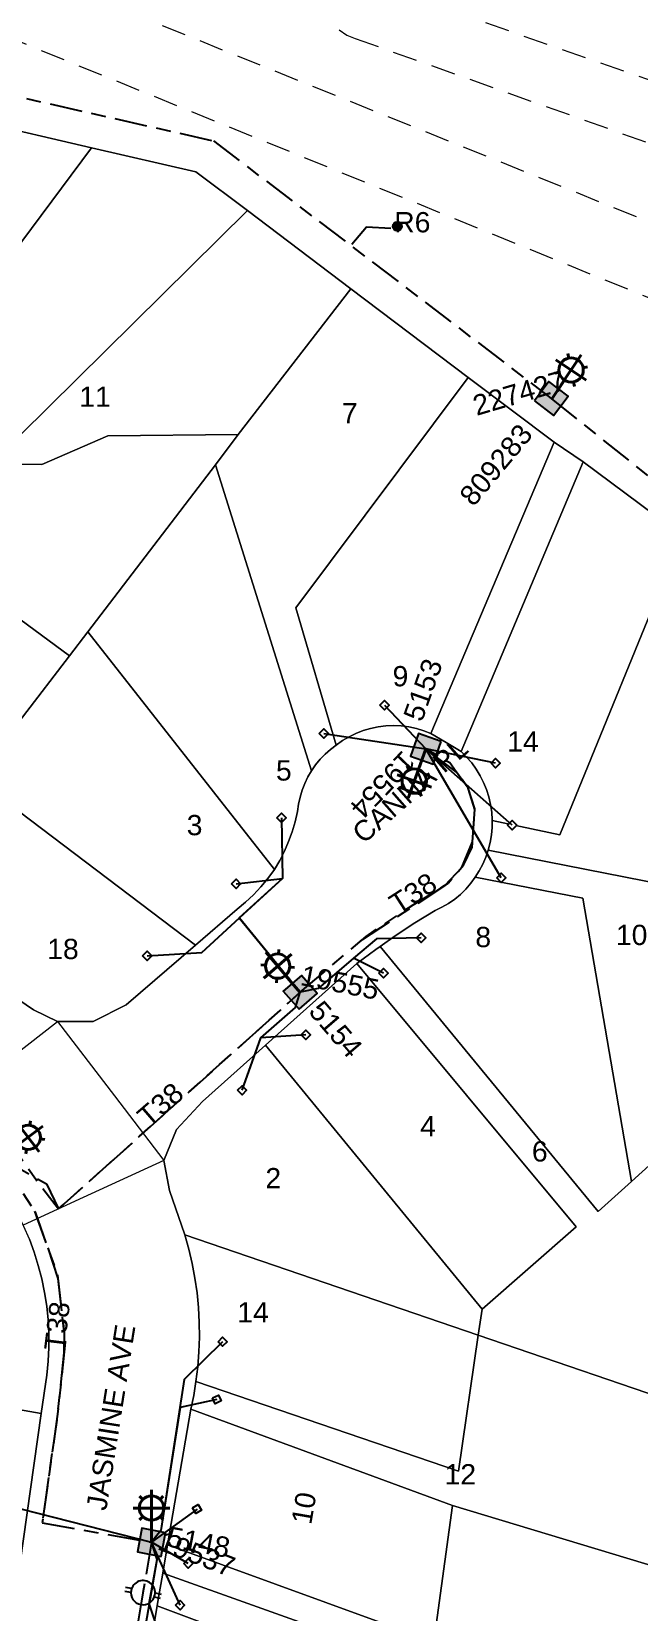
# Model space of a CAD drawing. Header units: metres. Extents: x 301341 to 310479, y 6262403 to 6265281.
# Drawn here: x 303307.4 to 303382.2, y 6264522.2 to 6264717 of the extents above; entities that cross this region are included whole.
import ezdxf
from ezdxf.enums import TextEntityAlignment as Align

# ---------------------------------------------------------------- set-up
doc = ezdxf.new("R2010")
doc.units = ezdxf.units.M
doc.linetypes.add('Cable Exist UG', pattern=[8.2, 4, -1.2, 1.8, -1.2])
doc.linetypes.add('Dash', pattern=[5, 3, -2])
doc.layers.get('0').update_dxf_attribs({"color": 6})
for name, color, linetype in [('_User Miscellaneous10', 7, 'Continuous'), ('_User Miscellaneous11', 7, 'Continuous'), ('_User Miscellaneous8', 7, 'Continuous'), ('_User Miscellaneous9', 7, 'Continuous'), ('_User_SL_Exist', 7, 'Continuous'), ('Equip_LV_EXT', 7, 'Continuous'), ('Equip_SP_SL_EXT', 7, 'Continuous'), ('Mains_LV_EXT', 7, 'Continuous'), ('Mains_SL_EXT', 7, 'Continuous'), ('Services_SP_EXT', 7, 'Continuous'), ('SupportsUG_SP_LV_SL_EXT', 7, 'Continuous')]:
    doc.layers.add(name, color=color, linetype=linetype)
for name, color, linetype, lineweight in [('Cadastre Easements_SP_EXT', 9, 'Continuous', 5), ('Cadastre Land Parcels_SP_EXT', 9, 'Continuous', 5), ('Cadastre Roads_SP_EXT', 9, 'Continuous', 5)]:
    doc.layers.add(name, color=color, linetype=linetype, lineweight=lineweight)
doc.styles.add('COLUMN_LABEL', font='arial.ttf')
doc.styles.add('iecARIAL', font='arial.ttf', dxfattribs={"height": 2})
doc.styles.add('POLE_LABEL', font='arial.ttf')
doc.styles.get("Standard").update_dxf_attribs({"font": 'arial.ttf'})

# ---------------------------------------------------------------- blocks, each defined once
blk = doc.blocks.new('COLUMN_EXT')
blk.add_hatch(color=256).paths.add_polyline_path([(-1.49, 1.48), (-1.49, -1.49), (1.48, -1.49), (1.48, 1.48)])
blk.add_lwpolyline([(-1.49, -1.49), (1.48, -1.49), (1.48, 1.48), (-1.49, 1.48)], close=True)
for tag, height, style, flags, p in [('ASSET_NUM', 2.5, 'COLUMN_LABEL', 8, (2, 2)), ('STRUCTURE_PLANT_NUMBER', 0.2, 'POLE_LABEL', 9, (1.81, 0.03)), ('STREET_CODE', 0.2, 'COLUMN_LABEL', 9, (1.81, -0.2))]:
    blk.add_attdef(tag, text='', height=height, dxfattribs=dict(style=style, flags=flags)).set_placement(p, align=Align.MIDDLE_LEFT)
at = {"flags": 9}
for tag, p in [('COLUMN_TYPE', (1.81, -0.4)), ('OWNED_BY', (1.81, -0.6)), ('STATE', (1.81, -0.8)), ('USAGE', (1.81, -1)), ('STREETNAME', (1.81, -1.6)), ('SUBURB', (1.81, -1.8)), ('LEGEND', (1.81, -1.2)), ('LOCATION', (1.81, -1.4)), ('NOTES', (1.81, -2))]:
    blk.add_attdef(tag, text='', height=0.2, dxfattribs=at).set_placement(p, align=Align.MIDDLE_LEFT)
at = {"flags": 1}
blk.add_attdef('Z', (1.81, -2.35), '', height=0.2, dxfattribs=at)
blk = doc.blocks.new('SL_LANTERN_EXT')
at = {"lineweight": 40}
for p, q in [((0, 1.97), (0, 6.47)), ((-2.25, 4.22), (2.25, 4.22)), ((-1.46, 5.68), (-1.06, 5.28)), ((1.46, 5.68), (1.06, 5.28)), ((-1.46, 2.76), (-1.06, 3.16)), ((0, 0), (0, 2.72)), ((1.46, 2.76), (1.06, 3.16))]:
    blk.add_line(p, q, dxfattribs=at)
blk.add_circle((0, 4.22), 1.5, dxfattribs=at)
at = {"style": 'iecARIAL', "flags": 8}
blk.add_attdef('ASSET_NUM', (1.5, 1.5), '', height=2.5, dxfattribs=at)
for tag, p, height, flags in [('OPERATING_VOLTAGE', (0.98, -1.65), 0.2, 9), ('ORIENTATION', (0.98, -1.85), 0.2, 9), ('OWNED_BY', (0.98, -2.05), 0.2, 9), ('CONSTRUCTED_VOLTAGE', (0.98, -0.65), 0.2, 9), ('CONTROL_TYPE', (0.98, -0.85), 0.2, 9), ('LANTERN_PURPOSE', (0.98, -1.05), 0.2, 9), ('LANTERN_TYPE', (0.98, -1.25), 0.2, 9), ('NO_PHASES', (0.98, -1.45), 0.2, 9), ('LNUMBER', (2.18, -3.25), 2.5, 8), ('STATE', (0.98, -2.25), 0.2, 9), ('USAGE', (0.98, -2.45), 0.2, 9), ('CEXIST', (0.98, -2.65), 0.2, 9), ('CNEW', (0.98, -2.85), 0.2, 9), ('CNUMBER', (0.98, -3.05), 0.2, 9), ('CREMOVE', (0.98, -3.25), 0.2, 9), ('CREPLACE', (0.98, -3.45), 0.2, 9), ('LKINGHEIGHT', (0.98, -3.65), 0.2, 9), ('LBRACKET', (0.98, -3.85), 0.2, 9), ('LBRACKETVOCAB', (0.98, -4.05), 0.2, 9), ('LCATEGORY', (0.98, -4.25), 0.2, 9), ('LCHARGE1', (0.98, -4.45), 0.2, 9), ('LCHARGE1PERCENT', (0.98, -4.65), 0.2, 9), ('LCHARGE2', (0.98, -4.85), 0.2, 9), ('LCHARGE2PERCENT', (0.98, -5.05), 0.2, 9), ('LCHARGE3', (0.98, -5.25), 0.2, 9), ('LCHARGE3PERCENT', (0.98, -5.45), 0.2, 9), ('LEXIST', (0.98, -5.65), 0.2, 9), ('LLAMP', (0.98, -5.85), 0.2, 9), ('LLAMPVOCAB', (0.98, -6.05), 0.2, 9), ('LMAST', (0.98, -6.25), 0.2, 9), ('LMASTVOCAB', (0.98, -6.45), 0.2, 9), ('LNEW', (0.98, -6.65), 0.2, 9), ('LANTNUMBER', (0.98, -6.85), 0.2, 9), ('LOUTREACH', (0.98, -7.25), 0.2, 9), ('LOUTREACHVOCAB', (0.98, -7.45), 0.2, 9), ('LRATECODE', (0.98, -7.65), 0.2, 9), ('LREMOVE', (0.98, -7.85), 0.2, 9), ('STREETNAME', (0.98, -9.25), 0.2, 9), ('SUBURB', (0.98, -9.45), 0.2, 1), ('LREPLACE', (0.98, -8.05), 0.2, 9), ('LTYPE', (0.98, -8.25), 0.2, 9), ('LTYPEVOCAB', (0.98, -8.45), 0.2, 9), ('LEGEND', (0.98, -8.65), 0.2, 9), ('LOCATION', (0.98, -8.85), 0.2, 9), ('NOTES', (0.98, -9.05), 0.2, 9)]:
    blk.add_attdef(tag, p, '', height=height, dxfattribs=dict(flags=flags))
blk = doc.blocks.new('CCP_EXT')
at = {"flags": 9}
for tag, p in [('STATE', (0, -1.8)), ('NOTES', (0, -2))]:
    blk.add_attdef(tag, text='', height=0.2, dxfattribs=at).set_placement(p, align=Align.MIDDLE_LEFT)
blk.add_wipeout([(0, 0.57), (0.57, 0), (0, -0.57), (-0.57, 0)])
blk.add_lwpolyline([(-0.57, 0), (0, 0.57), (0.57, 0), (0, -0.57), (-0.57, 0)])
at = {"flags": 1}
blk.add_attdef('Z', (0, 0), '', height=0.2, dxfattribs=at)
at = {"flags": 9}
for tag, p in [('CCP_TYPE', (0, 0)), ('CONSTRUCTED_VOLTAGE', (0, -0.2)), ('OPERATING_VOLTAGE', (0, -0.6)), ('ORIENTATION', (0, -0.8)), ('OWNED_BY', (0, -1)), ('NO_PHASES', (0, -0.4)), ('USAGE', (0, -1.2)), ('LEGEND', (0, -1.4)), ('LIFE_SUPPORT', (0, -1.6))]:
    blk.add_attdef(tag, text='', height=0.2, dxfattribs=at).set_placement(p, align=Align.MIDDLE_LEFT)
blk = doc.blocks.new('LV_UG_LINKS_OPEN_EXT')
for p, q in [((-0.25, 1.47), (-0.25, 2.22)), ((0.25, 1.47), (0.25, 2.22)), ((-0.25, -1.47), (-0.25, -2.22)), ((0.25, -1.47), (0.25, -2.22))]:
    blk.add_line(p, q)
at = {"flags": 9}
for tag, p in [('ACTUAL_STATUS', (0, 0)), ('CONSTRUCTED_VOLTAGE', (0, -0.2)), ('OPERATING_VOLTAGE', (0, -0.6)), ('ORIENTATION', (0, -0.8)), ('STATE', (0, -1)), ('SWITCH_TYPE', (0, -1.2)), ('NO_PHASES', (0, -0.4)), ('USAGE', (0, -1.4)), ('NOTES', (0, -1.6))]:
    blk.add_attdef(tag, text='', height=0.2, dxfattribs=at).set_placement(p, align=Align.MIDDLE_LEFT)
at = {"flags": 1}
blk.add_attdef('Z', (0, 0), '', height=0.2, dxfattribs=at)
blk.add_wipeout([(-0.25, 1.47), (-0.43, 1.43), (-0.61, 1.36), (-0.77, 1.28), (-0.93, 1.17), (-1.07, 1.05), (-1.19, 0.9), (-1.29, 0.75), (-1.38, 0.58), (-1.44, 0.4), (-1.48, 0.22), (-1.49, 0.03), (-1.49, -0.16), (-1.45, -0.34), (-1.4, -0.52), (-1.32, -0.69), (-1.23, -0.85), (-1.11, -1), (-0.98, -1.13), (-0.83, -1.24), (-0.66, -1.34), (-0.49, -1.41), (-0.31, -1.46), (-0.13, -1.49), (0.06, -1.49), (0.25, -1.47), (0.43, -1.43), (0.61, -1.36), (0.77, -1.28), (0.93, -1.17), (1.07, -1.05), (1.19, -0.9), (1.29, -0.75), (1.38, -0.58), (1.44, -0.4), (1.48, -0.22), (1.49, -0.03), (1.49, 0.16), (1.45, 0.34), (1.4, 0.52), (1.32, 0.69), (1.23, 0.85), (1.11, 1), (0.98, 1.13), (0.83, 1.24), (0.66, 1.34), (0.49, 1.41), (0.31, 1.46), (0.13, 1.49), (-0.06, 1.49)])
blk.add_lwpolyline([(0, -1.49, 1), (0, 1.49, 1)], format="xyb", close=True)
blk = doc.blocks.new('CABLE_LARGE_EXT')
h = blk.add_hatch(color=256)
edge = h.paths.add_edge_path()
edge.add_arc((0, 0.55), 0.55, 0, 360)
blk.add_circle((0, 0.55), 0.55)
at = {"flags": 1}
blk.add_attdef('Z', (0, 0), '', height=0.2, dxfattribs=at)
at = {"flags": 9}
for tag, p in [('COND_CODE', (0, 0)), ('STATE', (0, -0.4)), ('XSECT_SIZE', (0, -0.6)), ('FB_REFERENCE', (0, -0.2)), ('NOTES', (0, -0.8))]:
    blk.add_attdef(tag, text='', height=0.2, dxfattribs=at).set_placement(p, align=Align.MIDDLE_LEFT)

msp = doc.modelspace()

# ---------------------------------------------------------------- linework, layer by layer
at = {"layer": '_User Miscellaneous10'}
msp.add_lwpolyline([(303351.71, 6264692.72), (303348.72, 6264692.87), (303346.91, 6264690.75)], dxfattribs=at)
at = {"layer": '_User Miscellaneous11', "linetype": 'Cable Exist UG'}
msp.add_lwpolyline([(303212.95, 6264755.78), (303254.52, 6264733.22), (303301.73, 6264709.89), (303329.86, 6264703.5), (303371.49, 6264671.75), (303395.81, 6264652.29)], dxfattribs=at)
at = {"layer": 'Cadastre Easements_SP_EXT', "linetype": 'Dash'}
for points in [[(303391.27, 6264690.39), (303254.18, 6264745.69), (303254.12, 6264745.72), (303254.09, 6264745.73), (303252.86, 6264747.3), (303229.66, 6264776.17), (303227.88, 6264778.39), (303188.4, 6264827.54), (303064.33, 6264980.69), (303017.04, 6265038.37), (302990.78, 6265062.36), (302989, 6265057.34), (302989, 6265057.34), (303013.78, 6265035.32), (303011.2, 6265031.27), (303061.11, 6264970.33), (303061.14, 6264970.29), (303220.82, 6264773.32), (303222.72, 6264771.02), (303248.49, 6264739.15), (303253.07, 6264737.29), (303393.97, 6264679.92)], [(303385.14, 6264710.46), (303352.11, 6264722)], [(303345.35, 6264717.21), (303346.29, 6264716.56), (303347.31, 6264716.14), (303388, 6264701.64)]]:
    msp.add_lwpolyline(points, dxfattribs=at)
at = {"layer": 'Cadastre Land Parcels_SP_EXT', "linetype": 'Continuous'}
msp.add_lwpolyline([(303251.21, 6264717.35), (303253.49, 6264716.83), (303286.61, 6264709.21), (303314.83, 6264702.66), (303327.7, 6264699.7), (303334.07, 6264694.91), (303346.78, 6264685.28), (303361.25, 6264674.35), (303371.86, 6264666.35), (303375.41, 6264663.92), (303387.6, 6264654.86)], dxfattribs=at)
for points in [[(303314.83, 6264702.66), (303286.61, 6264709.21), (303286.45, 6264699.52), (303286.06, 6264675.39), (303287.06, 6264675.24), (303288.06, 6264675.02), (303289.03, 6264674.72), (303289.98, 6264674.35), (303290.89, 6264673.9), (303291.77, 6264673.39), (303292.6, 6264672.82), (303314.83, 6264702.66)], [(303334.07, 6264694.91), (303327.7, 6264699.7), (303314.83, 6264702.66), (303292.6, 6264672.82), (303293.37, 6264672.17), (303294.08, 6264671.46), (303294.73, 6264670.7), (303295.31, 6264669.89), (303295.82, 6264669.02), (303296.26, 6264668.12), (303296.63, 6264667.18), (303306.05, 6264667.24), (303334.07, 6264694.91)], [(303332.92, 6264667.31), (303346.78, 6264685.28), (303334.07, 6264694.91), (303306.05, 6264667.24), (303296.63, 6264667.18), (303296.93, 6264666.05), (303297.16, 6264664.88), (303297.29, 6264663.68), (303308.69, 6264663.59), (303316.83, 6264667.14), (303332.92, 6264667.31)], [(303344.96, 6264629.02), (303340.02, 6264645.93), (303361.25, 6264674.35), (303346.78, 6264685.28), (303332.92, 6264667.31), (303330.1, 6264663.57), (303341.94, 6264625.83), (303342.44, 6264626.58), (303343, 6264627.26), (303343.61, 6264627.89), (303344.27, 6264628.48), (303344.96, 6264629.02)], [(303371.86, 6264666.35), (303361.25, 6264674.35), (303340.02, 6264645.93), (303344.96, 6264629.02), (303345.75, 6264629.56), (303346.57, 6264630.04), (303347.42, 6264630.46), (303348.31, 6264630.8), (303349.22, 6264631.06), (303350.15, 6264631.26), (303351.09, 6264631.37), (303352.04, 6264631.41), (303352.99, 6264631.37), (303353.93, 6264631.25), (303354.86, 6264631.05), (303355.77, 6264630.79), (303356.65, 6264630.44), (303371.86, 6264666.35)], [(303332.92, 6264667.31), (303316.83, 6264667.14), (303308.69, 6264663.59), (303297.29, 6264663.68), (303297.28, 6264662.71), (303297.2, 6264661.72), (303297.04, 6264660.74), (303296.8, 6264659.78), (303296.48, 6264658.84), (303296.08, 6264657.93), (303295.61, 6264657.05), (303295.07, 6264656.22), (303294.47, 6264655.43), (303293.8, 6264654.69), (303293.08, 6264654.03), (303312.12, 6264640.02), (303314.37, 6264642.98), (303330.1, 6264663.57), (303332.92, 6264667.31)], [(303387.6, 6264654.86), (303375.41, 6264663.92), (303360.39, 6264628.21), (303361.06, 6264627.54), (303361.68, 6264626.82), (303362.23, 6264626.05), (303362.72, 6264625.24), (303363.15, 6264624.4), (303363.51, 6264623.52), (303363.79, 6264622.62), (303364.01, 6264621.7), (303364.15, 6264620.76), (303364.21, 6264619.81), (303364.21, 6264619.71), (303372.54, 6264617.97), (303387.6, 6264654.86)], [(303337.36, 6264613.66), (303338.02, 6264614.78), (303338.6, 6264615.93), (303339.11, 6264617.12), (303339.56, 6264618.33), (303339.93, 6264619.56), (303340.23, 6264620.82), (303340.35, 6264621.71), (303340.53, 6264622.58), (303340.78, 6264623.44), (303341.1, 6264624.27), (303341.49, 6264625.08), (303341.94, 6264625.83), (303330.1, 6264663.57), (303314.37, 6264642.98), (303337.36, 6264613.66)], [(303312.12, 6264640.02), (303293.08, 6264654.03), (303292.24, 6264653.39), (303291.36, 6264652.83), (303290.44, 6264652.33), (303289.49, 6264651.9), (303288.52, 6264651.53), (303287.09, 6264651.11), (303285.68, 6264650.61), (303284.31, 6264650.03), (303282.97, 6264649.37), (303281.67, 6264648.64), (303280.42, 6264647.82), (303279.22, 6264646.94), (303278.08, 6264645.98), (303276.99, 6264644.96), (303275.95, 6264643.87), (303300.51, 6264624.9), (303312.12, 6264640.02)], [(303396.12, 6264648.54), (303387.6, 6264654.86), (303372.54, 6264617.97), (303364.21, 6264619.71), (303364.21, 6264618.87), (303364.12, 6264617.93), (303363.96, 6264616.99), (303363.72, 6264616.06), (303397.36, 6264609.46), (303397.59, 6264613.36), (303397.73, 6264617.27), (303397.8, 6264621.19), (303397.78, 6264625.11), (303397.69, 6264629.02), (303397.53, 6264632.94), (303397.29, 6264636.84), (303396.97, 6264640.75), (303396.58, 6264644.65), (303396.12, 6264648.54)], [(303337.36, 6264613.66), (303314.37, 6264642.98), (303312.12, 6264640.02), (303300.51, 6264624.9), (303327.63, 6264604.36), (303332.76, 6264608.77), (303333.8, 6264609.64), (303334.78, 6264610.56), (303335.7, 6264611.54), (303336.57, 6264612.58), (303337.36, 6264613.66)], [(303327.63, 6264604.36), (303300.51, 6264624.9), (303289.41, 6264610.34), (303304.96, 6264598.23), (303307.69, 6264596.38), (303310.62, 6264594.94), (303315.02, 6264594.92), (303319.09, 6264597), (303327.63, 6264604.36)], [(303397.36, 6264609.46), (303363.72, 6264616.06), (303363.43, 6264615.19), (303363.05, 6264614.34), (303362.61, 6264613.52), (303362.1, 6264612.73), (303375.38, 6264610.16), (303381.37, 6264575.19), (303395, 6264587.58), (303395.9, 6264594.33), (303396.46, 6264599.35), (303396.96, 6264604.39), (303397.36, 6264609.46)], [(303381.37, 6264575.19), (303375.38, 6264610.16), (303362.1, 6264612.73), (303361.56, 6264611.98), (303360.96, 6264611.27), (303360.3, 6264610.61), (303359.59, 6264610.02), (303358.83, 6264609.49), (303358.02, 6264609.03), (303357.17, 6264608.64), (303354.68, 6264607.1), (303352.24, 6264605.49), (303350.41, 6264604.2), (303377.25, 6264571.52), (303381.37, 6264575.19)], [(303395, 6264587.58), (303381.37, 6264575.19), (303377.25, 6264571.52), (303350.41, 6264604.2), (303349.85, 6264603.8), (303347.51, 6264602.07), (303374.57, 6264569.6), (303362.96, 6264559.47), (303362.49, 6264556.27), (303389.62, 6264546.99), (303395, 6264587.58)], [(303347.51, 6264602.07), (303336.27, 6264592.01), (303362.96, 6264559.47), (303374.57, 6264569.6), (303347.51, 6264602.07)], [(303362.96, 6264559.47), (303336.27, 6264592.01), (303328.52, 6264585.08), (303325.29, 6264581.62), (303323.76, 6264577.79), (303324.43, 6264574.1), (303326.34, 6264568.63), (303362.49, 6264556.27), (303362.96, 6264559.47)], [(303306.42, 6264569.84), (303305.76, 6264571.19), (303304.94, 6264572.69), (303304.05, 6264574.14), (303303.08, 6264575.55), (303302.05, 6264576.92), (303276.48, 6264554.32), (303279.93, 6264551.67), (303308.64, 6264546.62), (303309.34, 6264551.34), (303309.51, 6264553.04), (303309.58, 6264554.74), (303309.58, 6264556.45), (303309.48, 6264558.15), (303309.31, 6264559.85), (303309.05, 6264561.53), (303308.7, 6264563.2), (303308.27, 6264564.86), (303307.77, 6264566.49), (303307.17, 6264568.09), (303306.51, 6264569.66), (303306.42, 6264569.84)], [(303362.49, 6264556.27), (303326.34, 6264568.63), (303326.83, 6264566.87), (303327.25, 6264565.09), (303327.58, 6264563.3), (303327.84, 6264561.49), (303328.01, 6264559.67), (303328.11, 6264557.84), (303328.12, 6264556.02), (303328.06, 6264554.19), (303327.92, 6264552.37), (303327.7, 6264550.56), (303360.05, 6264539.51), (303362.49, 6264556.27)], [(303389.62, 6264546.99), (303362.49, 6264556.27), (303360.05, 6264539.51), (303327.7, 6264550.56), (303327.42, 6264548.84), (303327.06, 6264547.14), (303359.31, 6264535.27), (303386.91, 6264526.93), (303389.62, 6264546.99)], [(303308.64, 6264546.62), (303279.93, 6264551.67), (303274.75, 6264544.55), (303290.4, 6264530.82), (303305.14, 6264521.84), (303308.64, 6264546.62)], [(303359.31, 6264535.27), (303327.06, 6264547.14), (303324.21, 6264530.41), (303357.03, 6264518.45), (303359.31, 6264535.27)], [(303386.91, 6264526.93), (303359.31, 6264535.27), (303357.03, 6264518.45), (303324.21, 6264530.41), (303323.6, 6264526.9), (303384.03, 6264505.35), (303386.91, 6264526.93)], [(303384.03, 6264505.35), (303323.6, 6264526.9), (303323.06, 6264523.66), (303322.93, 6264522.89), (303357.13, 6264510.08), (303354.68, 6264492.49), (303361.69, 6264490.03), (303371.69, 6264486.5), (303381.06, 6264483.22), (303384.03, 6264505.35)], [(303354.68, 6264492.49), (303357.13, 6264510.08), (303322.93, 6264522.89), (303321.29, 6264513.29), (303321.26, 6264511.61), (303321.14, 6264509.94), (303320.95, 6264508.27), (303320.67, 6264506.62), (303320.31, 6264504.84), (303320.26, 6264504.63), (303346.3, 6264495.46), (303354.68, 6264492.49)]]:
    msp.add_lwpolyline(points, close=True, dxfattribs=at)
at = {"layer": 'Cadastre Roads_SP_EXT', "linetype": 'Continuous'}
msp.add_lwpolyline([(303289.41, 6264610.34), (303268.7, 6264626.53), (303266.64, 6264629.69), (303258.64, 6264622.57), (303255.66, 6264619.91), (303251.8, 6264616.47), (303255.77, 6264613.44), (303261.55, 6264609.04), (303275.11, 6264598.71), (303287.72, 6264589.12), (303295.52, 6264583.18), (303301.81, 6264588.07), (303310.62, 6264594.94), (303307.69, 6264596.38), (303304.96, 6264598.23), (303289.41, 6264610.34)], close=True, dxfattribs=at)
msp.add_lwpolyline([(303307.17, 6264568.09), (303307.77, 6264566.49), (303308.27, 6264564.86), (303308.7, 6264563.2), (303309.05, 6264561.53), (303309.31, 6264559.85), (303309.48, 6264558.15), (303309.58, 6264556.45), (303309.58, 6264554.74), (303309.51, 6264553.04), (303309.34, 6264551.34), (303308.64, 6264546.62), (303305.14, 6264521.84)], dxfattribs=at)
at = {"layer": 'Mains_LV_EXT', "linetype": 'Cable Exist UG'}
msp.add_lwpolyline([(303303.65, 6264578.13), (303307.87, 6264571.43), (303310.65, 6264563.67), (303311.58, 6264555.38), (303310.69, 6264546.84), (303308.75, 6264533.13), (303322.22, 6264530.73)], dxfattribs=at)
at = {"layer": 'Mains_SL_EXT', "linetype": 'Cable Exist UG'}
for points in [[(303301.73, 6264709.89), (303329.86, 6264703.5), (303371.49, 6264671.75)], [(303371.49, 6264671.75), (303395.81, 6264652.29)], [(303303.65, 6264578.13), (303307.8, 6264571.54), (303309.44, 6264567.05), (303310.7, 6264563.24), (303311.45, 6264556.56), (303311.44, 6264554.08), (303310.54, 6264545.79), (303308.75, 6264533.13), (303322.22, 6264530.73)]]:
    msp.add_lwpolyline(points, dxfattribs=at)
at = {"layer": 'Services_SP_EXT'}
msp.add_lwpolyline([(303304.2, 6264535.34), (303322.22, 6264530.73)], dxfattribs=at)

# ---------------------------------------------------------------- block references
at = {"layer": '_User Miscellaneous10'}
msp.add_blockref('CABLE_LARGE_EXT', (303352.51, 6264692.42), dxfattribs=at)
at = {"layer": 'Equip_SP_SL_EXT'}
ref = msp.add_blockref('SL_LANTERN_EXT', (303371.58, 6264671.75), dxfattribs=dict(at, rotation=326.1368243484494))
ref.add_attrib('ASSET_NUM', '227427', dxfattribs={"layer": '_User Miscellaneous9', "height": 2.5, "rotation": 16.3881, "style": 'iecARIAL'}).set_placement((303373.67, 6264672.16), align=Align.BOTTOM_RIGHT)
ref = msp.add_blockref('SL_LANTERN_EXT', (303356.02, 6264628.55), dxfattribs=dict(at, rotation=160.3376683661296))
ref.add_attrib('ASSET_NUM', '19554', dxfattribs={"layer": '_User Miscellaneous9', "height": 2.5, "rotation": 226.2973, "style": 'iecARIAL'}).set_placement((303354.1, 6264627.64), align=Align.MIDDLE_LEFT)
ref = msp.add_blockref('SL_LANTERN_EXT', (303340.52, 6264598.56), dxfattribs=dict(at, rotation=40.71338050589281))
ref.add_attrib('ASSET_NUM', '19555', dxfattribs={"layer": '_User Miscellaneous9', "height": 2.5, "rotation": 348.9479, "style": 'iecARIAL'}).set_placement((303340.68, 6264600.68), align=Align.MIDDLE_LEFT)
ref = msp.add_blockref('SL_LANTERN_EXT', (303303.65, 6264578.13), dxfattribs=dict(at, rotation=306.8596489670004))
ref.add_attrib('ASSET_NUM', '19538', dxfattribs={"layer": '_User Miscellaneous9', "height": 2.5, "rotation": 347.2404, "style": 'iecARIAL'}).set_placement((303305.75, 6264577.83), align=Align.TOP_RIGHT)
ref = msp.add_blockref('SL_LANTERN_EXT', (303322.22, 6264530.73), dxfattribs=at)
ref.add_attrib('ASSET_NUM', '19537', dxfattribs={"layer": '0', "height": 2.5, "rotation": 338.8972, "style": 'iecARIAL'}).set_placement((303323.72, 6264532.23), align=Align.TOP_LEFT)
at = {"layer": 'SupportsUG_SP_LV_SL_EXT'}
ref = msp.add_blockref('COLUMN_EXT', (303371.49, 6264671.75), dxfattribs=dict(at, rotation=322.721108007148))
ref.add_attrib('ASSET_NUM', '809283', dxfattribs={"layer": '0', "height": 2.5, "rotation": 50.2512, "style": 'COLUMN_LABEL'}).set_placement((303368.39, 6264668.06), align=Align.MIDDLE_RIGHT)
ref = msp.add_blockref('COLUMN_EXT', (303356.02, 6264628.55), dxfattribs=dict(at, rotation=160.3376683578095))
ref.add_attrib('ASSET_NUM', '5153', dxfattribs={"layer": '0', "height": 2.5, "rotation": 70.4465, "style": 'COLUMN_LABEL'}).set_placement((303356.25, 6264631.5), align=Align.BOTTOM_LEFT)
ref = msp.add_blockref('COLUMN_EXT', (303340.56, 6264598.54), dxfattribs=dict(at, rotation=40.71338051949689))
ref.add_attrib('ASSET_NUM', '5154', dxfattribs={"layer": '0', "height": 2.5, "rotation": 310.6776, "style": 'COLUMN_LABEL'}).set_placement((303342.41, 6264596.93), align=Align.MIDDLE_LEFT)
ref = msp.add_blockref('COLUMN_EXT', (303322.22, 6264530.73), dxfattribs=dict(at, rotation=79.21186990524535))
ref.add_attrib('ASSET_NUM', '5148', dxfattribs={"layer": '0', "height": 2.5, "rotation": 349.1761, "style": 'COLUMN_LABEL'}).set_placement((303324.22, 6264531.48), align=Align.MIDDLE_LEFT)

# ---------------------------------------------------------------- texts
at = {"layer": '_User Miscellaneous10'}
msp.add_text('R6', height=2.5, dxfattribs=at).set_placement((303352.13, 6264692.23))
at = {"layer": '_User Miscellaneous8'}
for rotation, p in [(32.8067, (303352.59, 6264608.07)), (40.7796, (303321.86, 6264581.78))]:
    msp.add_text('T38', height=2.5, rotation=rotation, dxfattribs=at).set_placement(p)
at = {"layer": 'Cadastre Land Parcels_SP_EXT'}
for s, p in [('11', (303313.33, 6264670.72)), ('7', (303345.68, 6264668.68)), ('9', (303351.93, 6264636.26)), ('14', (303366.05, 6264628.21)), ('5', (303337.56, 6264624.64)), ('3', (303326.56, 6264617.9)), ('8', (303362.13, 6264604.1)), ('10', (303379.45, 6264604.36)), ('18', (303309.37, 6264602.63)), ('4', (303355.33, 6264580.79)), ('6', (303369.1, 6264577.67)), ('2', (303336.26, 6264574.37)), ('14', (303332.79, 6264557.83)), ('12', (303358.34, 6264537.86))]:
    msp.add_text(s, height=2.5, dxfattribs=at).set_placement(p)
msp.add_text('10', height=2.5, rotation=80.292, dxfattribs=at).set_placement((303341.9, 6264532.82))
at = {"layer": 'Cadastre Roads_SP_EXT'}
for s, rotation, p in [('CANNA PL', 41.3278, (303348.35, 6264616.73)), ('JASMINE AVE', 80.9929, (303316.64, 6264534.53))]:
    msp.add_text(s, height=2.5, rotation=rotation, dxfattribs=at).set_placement(p)
at = {"layer": 'Mains_LV_EXT'}
msp.add_text('T38', height=2.5, rotation=82.9713, dxfattribs=at).set_placement((303311.46, 6264554.25))

# ---------------------------------------------------------------- next in the draw order: block references
at = {"layer": 'Services_SP_EXT'}
for p in [(303350.95, 6264633.95), (303343.46, 6264630.44), (303364.63, 6264626.8), (303338.24, 6264620.04), (303366.68, 6264619.14), (303365.33, 6264612.64), (303332.64, 6264611.91), (303355.45, 6264605.25), (303321.68, 6264603.02), (303350.81, 6264600.9), (303341.25, 6264593.3), (303333.38, 6264586.45), (303330.99, 6264555.46), (303326.76, 6264528.1), (303325.74, 6264522.98)]:
    msp.add_blockref('CCP_EXT', p, dxfattribs=at)
for p, rotation in [((303330.26, 6264548.35), 339.5027460128027), ((303327.84, 6264534.82), 345.4775241412349)]:
    msp.add_blockref('CCP_EXT', p, dxfattribs=dict(at, rotation=rotation))

# ---------------------------------------------------------------- next in the draw order: linework, layer by layer
at = {"layer": '_User_SL_Exist', "linetype": 'Cable Exist UG'}
for points in [[(303340.56, 6264598.54), (303348.21, 6264605.04), (303358.39, 6264611.72), (303360.45, 6264613.94), (303361.78, 6264617.07), (303362.08, 6264621.07), (303361.26, 6264623.71), (303359.81, 6264625.68), (303356.02, 6264628.55)], [(303303.65, 6264578.13), (303309.29, 6264574.92), (303310.78, 6264571.85), (303340.56, 6264598.54)]]:
    msp.add_lwpolyline(points, dxfattribs=at)
at = {"layer": 'Cadastre Roads_SP_EXT', "linetype": 'Continuous'}
for points in [[(303375.41, 6264663.92), (303371.86, 6264666.35), (303356.65, 6264630.44), (303358.52, 6264629.33), (303360.39, 6264628.21), (303375.41, 6264663.92)], [(303356.65, 6264630.44), (303355.77, 6264630.79), (303354.86, 6264631.05), (303353.93, 6264631.25), (303352.99, 6264631.37), (303352.04, 6264631.41), (303351.09, 6264631.37), (303350.15, 6264631.26), (303349.22, 6264631.06), (303348.31, 6264630.8), (303347.42, 6264630.46), (303346.57, 6264630.04), (303345.75, 6264629.56), (303344.96, 6264629.02), (303344.27, 6264628.48), (303343.61, 6264627.89), (303343, 6264627.26), (303342.44, 6264626.58), (303341.94, 6264625.83), (303341.49, 6264625.08), (303341.1, 6264624.27), (303340.78, 6264623.44), (303340.53, 6264622.58), (303340.35, 6264621.71), (303340.23, 6264620.82), (303339.93, 6264619.56), (303339.56, 6264618.33), (303339.11, 6264617.12), (303338.6, 6264615.93), (303338.02, 6264614.78), (303337.36, 6264613.66), (303336.57, 6264612.58), (303335.7, 6264611.54), (303334.78, 6264610.56), (303333.8, 6264609.64), (303332.76, 6264608.77), (303327.63, 6264604.36), (303319.09, 6264597), (303315.02, 6264594.92), (303310.62, 6264594.94), (303317.65, 6264585.77), (303323.76, 6264577.79), (303325.29, 6264581.62), (303328.52, 6264585.08), (303336.27, 6264592.01), (303347.51, 6264602.07), (303349.85, 6264603.8), (303350.41, 6264604.2), (303352.24, 6264605.49), (303354.68, 6264607.1), (303357.17, 6264608.64), (303358.02, 6264609.03), (303358.83, 6264609.49), (303359.59, 6264610.02), (303360.3, 6264610.61), (303360.96, 6264611.27), (303361.56, 6264611.98), (303362.1, 6264612.73), (303362.61, 6264613.52), (303363.05, 6264614.34), (303363.43, 6264615.19), (303363.72, 6264616.06), (303363.96, 6264616.99), (303364.12, 6264617.93), (303364.21, 6264618.87), (303364.21, 6264619.71), (303364.21, 6264619.81), (303364.15, 6264620.76), (303364.01, 6264621.7), (303363.79, 6264622.62), (303363.51, 6264623.52), (303363.15, 6264624.4), (303362.72, 6264625.24), (303362.23, 6264626.05), (303361.68, 6264626.82), (303361.06, 6264627.54), (303360.39, 6264628.21), (303358.52, 6264629.33), (303356.65, 6264630.44)]]:
    msp.add_lwpolyline(points, close=True, dxfattribs=at)
msp.add_lwpolyline([(303321.29, 6264513.29), (303322.93, 6264522.89), (303323.06, 6264523.66), (303323.6, 6264526.9), (303324.21, 6264530.41), (303327.06, 6264547.14), (303327.42, 6264548.84), (303327.7, 6264550.56), (303327.92, 6264552.37), (303328.06, 6264554.19), (303328.12, 6264556.02), (303328.11, 6264557.84), (303328.01, 6264559.67), (303327.84, 6264561.49), (303327.58, 6264563.3), (303327.25, 6264565.09), (303326.83, 6264566.87), (303326.34, 6264568.63), (303326.34, 6264568.63), (303324.43, 6264574.1), (303323.76, 6264577.79), (303313.81, 6264573.23), (303306.42, 6264569.84)], dxfattribs=at)
at = {"layer": 'Mains_LV_EXT', "linetype": 'Cable Exist UG', "flags": 128}
for points in [[(303340.56, 6264598.54), (303348.67, 6264605.43), (303354.46, 6264609.32), (303358.79, 6264611.97), (303360.68, 6264614.22), (303361.73, 6264616.44), (303362.08, 6264621.07), (303361.26, 6264623.71), (303358.98, 6264626.81), (303356.02, 6264628.55)], [(303303.65, 6264578.13), (303305.27, 6264579.37), (303307.97, 6264575.48), (303310.78, 6264571.85), (303340.56, 6264598.54)]]:
    msp.add_lwpolyline(points, dxfattribs=at)
at = {"layer": 'Services_SP_EXT'}
for points in [[(303350.95, 6264633.95), (303356.02, 6264628.55)], [(303343.46, 6264630.44), (303356.02, 6264628.55)], [(303364.63, 6264626.8), (303356.02, 6264628.55)], [(303365.33, 6264612.64), (303356.02, 6264628.55)], [(303366.68, 6264619.14), (303356.02, 6264628.55)], [(303338.24, 6264620.04), (303338.35, 6264612.57), (303333.05, 6264607.72), (303340.56, 6264598.54)], [(303332.64, 6264611.91), (303338.35, 6264612.57), (303333.04, 6264607.71), (303340.56, 6264598.54)], [(303321.68, 6264603.02), (303328.42, 6264603.46), (303333.05, 6264607.72), (303340.56, 6264598.54)], [(303355.45, 6264605.25), (303349.96, 6264605.14), (303347.11, 6264602.74), (303342.76, 6264599), (303340.56, 6264598.54)], [(303350.81, 6264600.9), (303347.11, 6264602.74), (303342.76, 6264599), (303340.56, 6264598.54)], [(303333.38, 6264586.45), (303335.7, 6264592.92), (303339.95, 6264596.65), (303340.56, 6264598.54)], [(303341.25, 6264593.3), (303335.7, 6264592.92), (303339.95, 6264596.65), (303340.56, 6264598.54)], [(303330.99, 6264555.46), (303326.26, 6264550.8), (303323.39, 6264532.2), (303322.22, 6264530.73)], [(303330.26, 6264548.35), (303325.75, 6264547.36), (303323.39, 6264532.2), (303322.22, 6264530.73)], [(303327.84, 6264534.82), (303322.22, 6264530.73)], [(303326.76, 6264528.1), (303322.22, 6264530.73)]]:
    msp.add_lwpolyline(points, dxfattribs=at)

# ---------------------------------------------------------------- next in the draw order: block references
at = {"layer": 'Equip_LV_EXT', "rotation": 259.2533658516718}
msp.add_blockref('LV_UG_LINKS_OPEN_EXT', (303321.17, 6264524.51), dxfattribs=at)

# ---------------------------------------------------------------- next in the draw order: linework, layer by layer
at = {"layer": 'Mains_LV_EXT', "linetype": 'Cable Exist UG'}
for points in [[(303322.22, 6264530.73), (303321.17, 6264524.51)], [(303321.17, 6264524.51), (303319.22, 6264513.01), (303318.17, 6264504.54), (303315.82, 6264497.84), (303310.41, 6264487.83), (303307.37, 6264483.4), (303273.52, 6264508.77)]]:
    msp.add_lwpolyline(points, dxfattribs=at)
at = {"layer": 'Services_SP_EXT'}
for points in [[(303321.06, 6264498.32), (303319.28, 6264504.9), (303320.3, 6264513.46), (303322.91, 6264528.59), (303322.22, 6264530.73)], [(303323.8, 6264517.6), (303321.92, 6264523.18), (303322.91, 6264528.59), (303322.22, 6264530.73)], [(303325.74, 6264522.98), (303322.22, 6264530.73)]]:
    msp.add_lwpolyline(points, dxfattribs=at)

doc.saveas('drawing.dxf')
